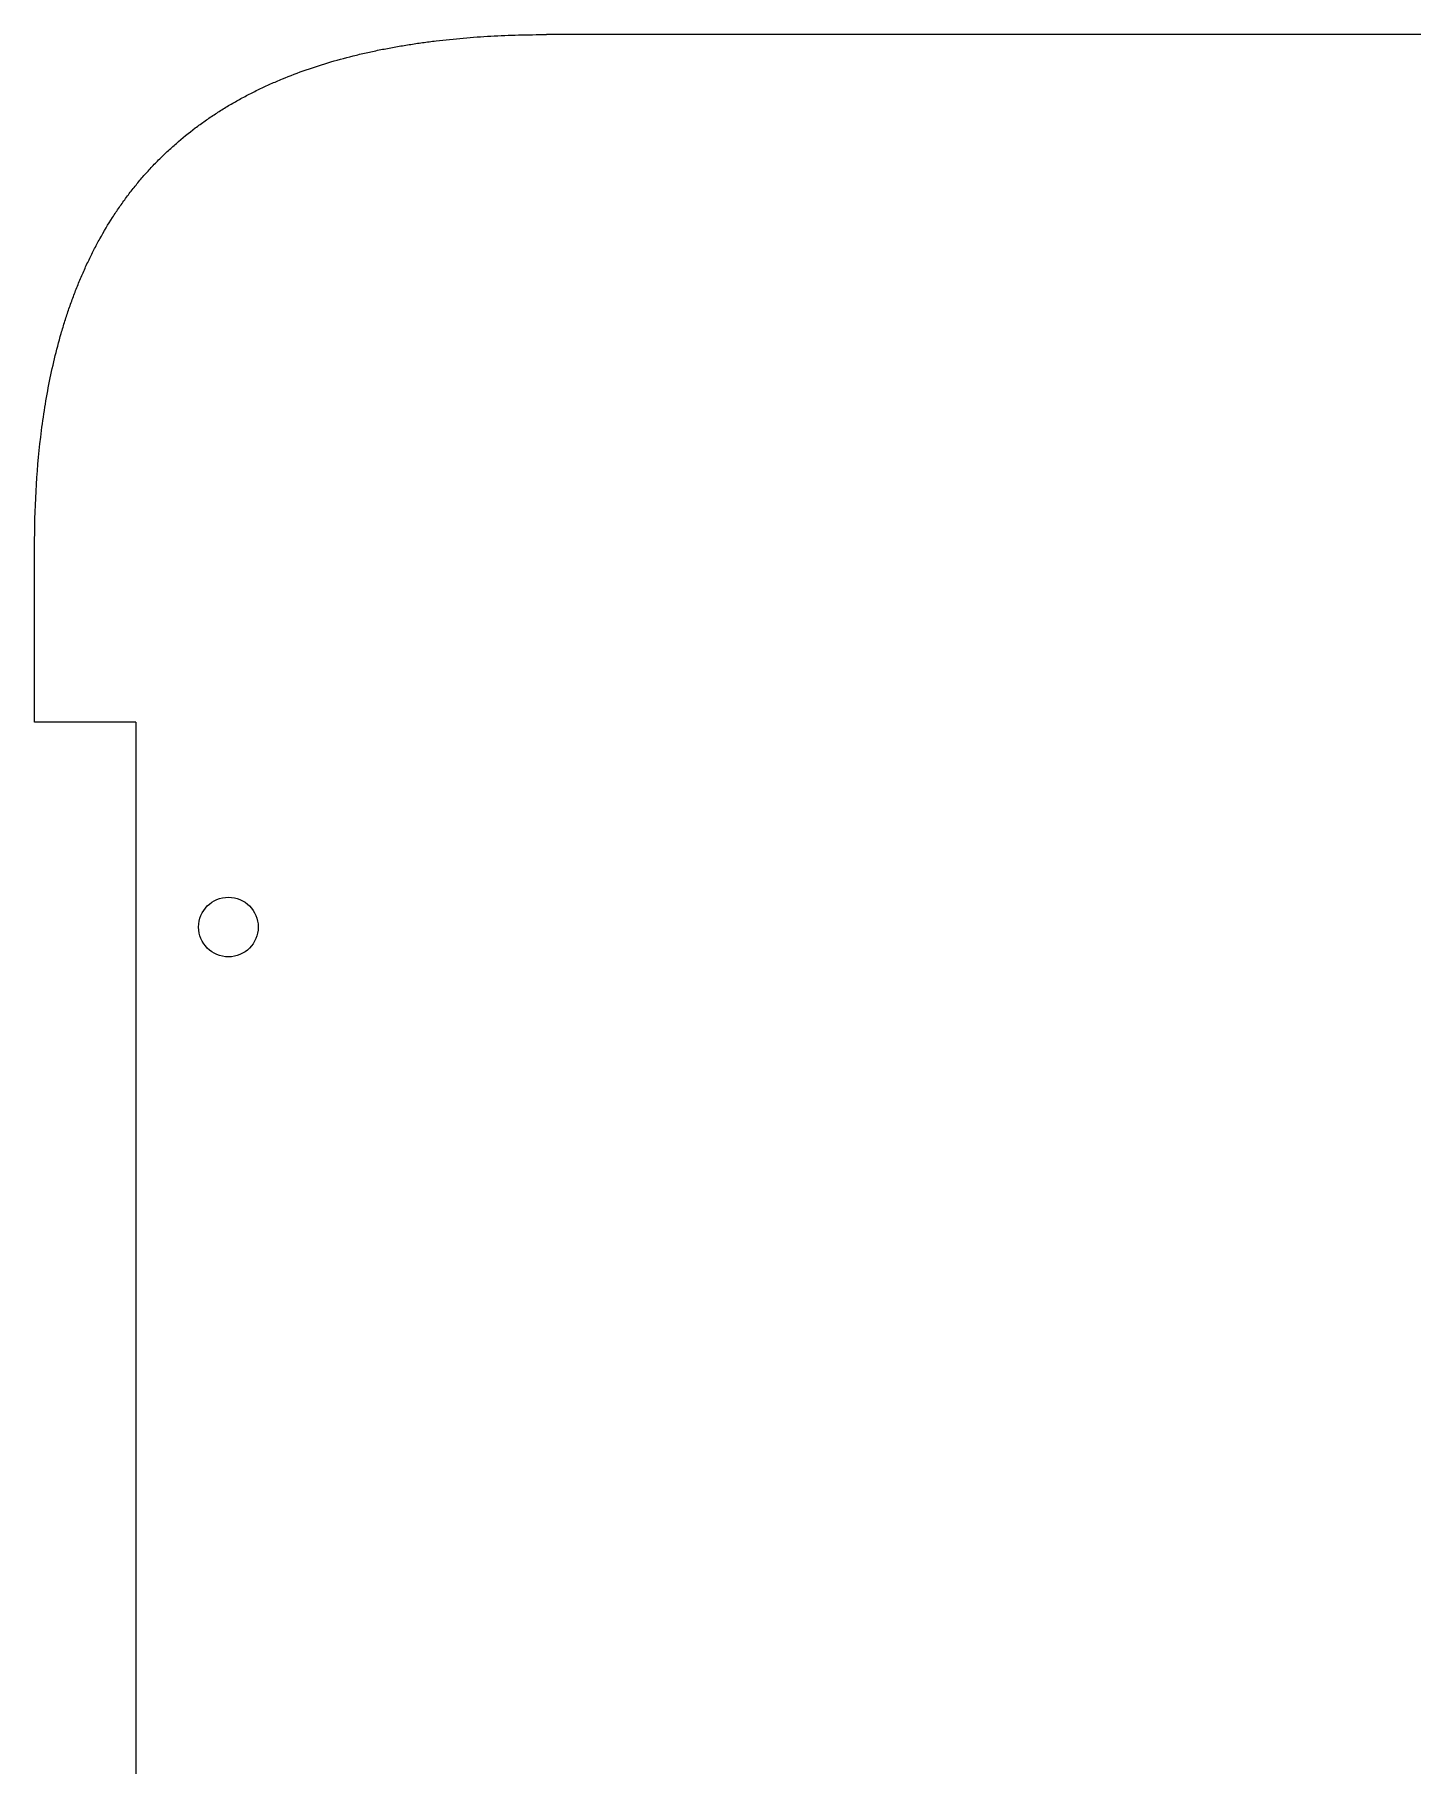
# Model space of a CAD drawing. Header units: inches. Extents: x -136 to 186, y -93 to 93.
# Drawn here: x -135.6 to -61.6, y 0 to 92.9 of the extents above; entities that cross this region are included whole.
import ezdxf

# ---------------------------------------------------------------- set-up
doc = ezdxf.new("R2010")
doc.units = ezdxf.units.IN
doc.header["$MEASUREMENT"] = 0
doc.layers.add('VISIBLE', color=7, linetype='CONTINUOUS')

msp = doc.modelspace()

# ---------------------------------------------------------------- linework, layer by layer
at = {"layer": 'VISIBLE'}
for p, q in [((158.11412, 92.90276, 22.075), (-108.11412, 92.90276, 22.075)), ((-135.6027, 56, 22.075), (-135.6027, 65.41418, 22.075)), ((-130.16053, 56, 22.075), (-135.6027, 56, 22.075)), ((-130.16053, 56, 22.075), (-130.16053, -56, 22.075))]:
    msp.add_line(p, q, dxfattribs=at)
msp.add_circle((-125.2, 45, 22.075), 1.6, dxfattribs=at)
msp.add_open_spline([(-135.6027, 65.41418, 22.075), (-135.6027, 66.41614, 22.075), (-135.55188, 68.40062, 22.075), (-135.34685, 70.82483, 22.075), (-135.08758, 72.72453, 22.075), (-134.8425, 74.12781, 22.075), (-134.54349, 75.50805, 22.075), (-134.24628, 76.63757, 22.075), (-133.97755, 77.52798, 22.075), (-133.75991, 78.18898, 22.075), (-133.56456, 78.73404, 22.075), (-133.39959, 79.1664, 22.075), (-133.27127, 79.48918, 22.075), (-133.13898, 79.80865, 22.075), (-132.95744, 80.22983, 22.075), (-132.72071, 80.74746, 22.075), (-132.42073, 81.35441, 22.075), (-131.99913, 82.14478, 22.075), (-131.54449, 82.90688, 22.075), (-131.05509, 83.6411, 22.075), (-130.67012, 84.17793, 22.075), (-130.33381, 84.61396, 22.075), (-130.05523, 84.95591, 22.075), (-129.84113, 85.20931, 22.075), (-129.62321, 85.45798, 22.075), (-129.32783, 85.78304, 22.075), (-128.94938, 86.17753, 22.075), (-128.48029, 86.63259, 22.075), (-127.83453, 87.21566, 22.075), (-127.15773, 87.7643, 22.075), (-126.44857, 88.28024, 22.075), (-125.90023, 88.65113, 22.075), (-125.42921, 88.94709, 22.075), (-125.04396, 89.17599, 22.075), (-124.75041, 89.34397, 22.075), (-124.45374, 89.5074, 22.075), (-124.05478, 89.71896, 22.075), (-123.54938, 89.97196, 22.075), (-122.93238, 90.25782, 22.075), (-122.09579, 90.61615, 22.075), (-121.02428, 91.02259, 22.075), (-119.69857, 91.44769, 22.075), (-118.56194, 91.75233, 22.075), (-117.6344, 91.96764, 22.075), (-117.0473, 92.09064, 22.075), (-116.57331, 92.18224, 22.075), (-116.09792, 92.2691, 22.075), (-115.50067, 92.36906, 22.075), (-114.77947, 92.47567, 22.075), (-113.81211, 92.60067, 22.075), (-112.59254, 92.72588, 22.075), (-111.11385, 92.82966, 22.075), (-109.62135, 92.88992, 22.075), (-108.61784, 92.90276, 22.075), (-108.11412, 92.90276, 22.075)], degree=3, knots=[0, 0, 0, 0, 0.003174964, 0.0063499281, 0.0079374101, 0.0095248921, 0.0111123741, 0.0126998561, 0.0134935971, 0.0142873381, 0.0150810791, 0.0154779496, 0.0158748201, 0.0162716906, 0.0166685612, 0.0174623022, 0.0182560432, 0.0190497842, 0.0206372662, 0.0214310072, 0.0222247482, 0.0230184892, 0.0234153597, 0.0238122302, 0.0242091007, 0.0246059712, 0.0253997122, 0.0261934532, 0.0269871942, 0.0285746763, 0.0293684173, 0.0301621583, 0.0309558993, 0.0313527698, 0.0317496403, 0.0321465108, 0.0325433813, 0.0333371223, 0.0341308633, 0.0349246043, 0.0365120863, 0.0380995683, 0.0396870504, 0.0404807914, 0.0412745324, 0.0416714029, 0.0420682734, 0.0428620144, 0.0436557554, 0.0444494964, 0.0460369784, 0.0476244604, 0.0492119424, 0.0507994245, 0.0507994245, 0.0507994245, 0.0507994245], dxfattribs=at)

doc.saveas('drawing.dxf')
